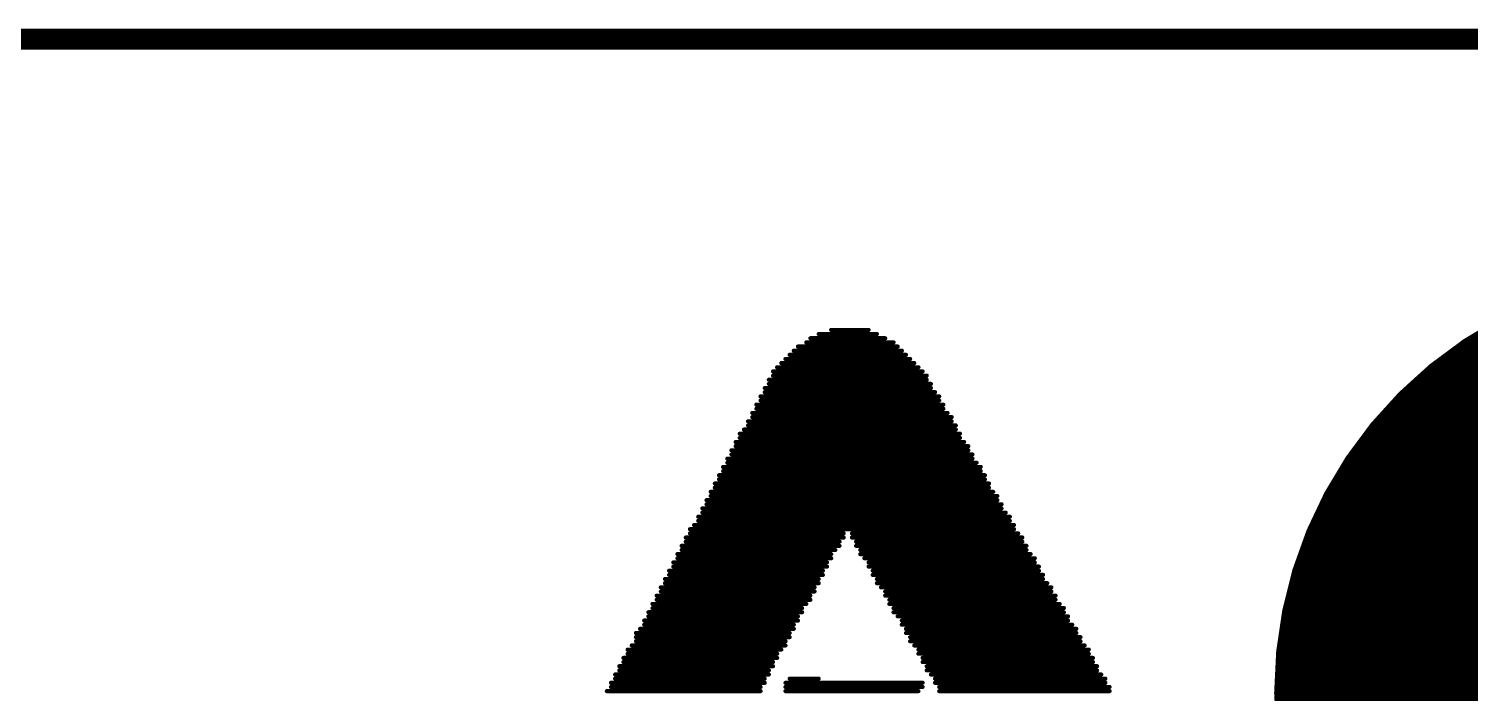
# Model space of a CAD drawing. Extents: x 749 to 923, y 554 to 649.
# Drawn here: x 839.74 to 848.56, y 626.18 to 630.25 of the extents above; entities that cross this region are included whole.
import ezdxf

# ---------------------------------------------------------------- set-up
doc = ezdxf.new("R2010")
doc.units = 0
doc.header["$MEASUREMENT"] = 0
doc.layers.get('0').update_dxf_attribs({"linetype": 'CONTINUOUS'})
for name, color, linetype in [('BOTTOMLAYER', 5, 'CONTINUOUS'), ('BOTTOMSOLDER', 6, 'CONTINUOUS'), ('KEEPOUTLAYER', 6, 'CONTINUOUS'), ('MULTILAYER', 9, 'CONTINUOUS'), ('TOPLAYER', 1, 'CONTINUOUS'), ('TOPOVERLAY', 7, 'CONTINUOUS'), ('TOPSOLDER', 216, 'CONTINUOUS')]:
    doc.layers.add(name, color=color, linetype=linetype)

# ---------------------------------------------------------------- blocks, each defined once
blk = doc.blocks.new('_________1')
at = {"layer": 'TOPOVERLAY', "const_width": 0.0254}
for points in [[(-0.5588, -2.3114), (-1.6002, -2.3114)], [(-0.5588, -2.3368), (-1.6002, -2.3368)], [(-0.5334, -2.3622), (-1.5748, -2.3622)], [(-0.5334, -2.3876), (-1.5748, -2.3876)], [(0.381, -2.3368), (-0.4572, -2.3368)], [(0.381, -2.3622), (-0.4572, -2.3622)], [(0.381, -2.3114), (-0.4318, -2.3114)], [(0.3556, -2.3876), (0.1778, -2.3876)], [(1.4478, -2.3622), (0.508, -2.3622)], [(1.4224, -2.3876), (0.508, -2.3876)], [(1.4732, -2.3114), (0.5334, -2.3114)], [(1.4478, -2.3368), (0.5334, -2.3368)], [(-0.508, -2.413), (-1.5494, -2.413)], [(-0.4826, -2.4384), (-1.524, -2.4384)], [(-0.4826, -2.4638), (-1.524, -2.4638)], [(1.397, -2.4638), (0.4572, -2.4638)], [(1.4224, -2.413), (0.4826, -2.413)], [(1.397, -2.4384), (0.4826, -2.4384)], [(-0.4572, -2.4892), (-1.4986, -2.4892)], [(-0.4572, -2.5146), (-1.4986, -2.5146)], [(-0.4318, -2.54), (-1.4732, -2.54)], [(-0.4318, -2.5654), (-1.4732, -2.5654)], [(1.3462, -2.5654), (0.4064, -2.5654)], [(1.3716, -2.5146), (0.4318, -2.5146)], [(1.3462, -2.54), (0.4318, -2.54)], [(1.3716, -2.4892), (0.4572, -2.4892)], [(-0.4064, -2.5908), (-1.4478, -2.5908)], [(-0.381, -2.6162), (-1.4224, -2.6162)], [(-0.381, -2.6416), (-1.4224, -2.6416)], [(1.2954, -2.6416), (0.3556, -2.6416)], [(1.3208, -2.5908), (0.381, -2.5908)], [(1.2954, -2.6162), (0.381, -2.6162)], [(-0.3556, -2.667), (-1.397, -2.667)], [(-0.3556, -2.6924), (-1.397, -2.6924)], [(-0.3302, -2.7178), (-1.3716, -2.7178)], [(-0.3302, -2.7432), (-1.3462, -2.7432)], [(1.2446, -2.7432), (0.3048, -2.7432)], [(1.27, -2.6924), (0.3302, -2.6924)], [(1.2446, -2.7178), (0.3302, -2.7178)], [(1.2954, -2.667), (0.3556, -2.667)], [(-0.3048, -2.7686), (-1.3462, -2.7686)], [(-0.2794, -2.794), (-1.3208, -2.794)], [(-0.2794, -2.8194), (-1.3208, -2.8194)], [(1.2192, -2.794), (0.2794, -2.794)], [(1.1938, -2.8194), (0.2794, -2.8194)], [(1.2192, -2.7686), (0.3048, -2.7686)], [(-0.254, -2.8448), (-1.2954, -2.8448)], [(-0.254, -2.8702), (-1.27, -2.8702)], [(-0.2286, -2.8956), (-1.27, -2.8956)], [(1.1684, -2.8702), (0.2286, -2.8702)], [(1.1684, -2.8956), (0.2286, -2.8956)], [(1.1938, -2.8448), (0.254, -2.8448)], [(-0.2286, -2.921), (-1.2446, -2.921)], [(-0.2032, -2.9464), (-1.2446, -2.9464)], [(-0.1778, -2.9718), (-1.2192, -2.9718)], [(-0.1778, -2.9972), (-1.1938, -2.9972)], [(1.1176, -2.9718), (0.1778, -2.9718)], [(1.1176, -2.9972), (0.1778, -2.9972)], [(1.143, -2.921), (0.2032, -2.921)], [(1.143, -2.9464), (0.2032, -2.9464)], [(-0.1524, -3.0226), (-1.1938, -3.0226)], [(-0.1524, -3.048), (-1.1684, -3.048)], [(-0.127, -3.0734), (-1.1684, -3.0734)], [(1.0668, -3.0734), (0.127, -3.0734)], [(1.0922, -3.0226), (0.1524, -3.0226)], [(1.0922, -3.048), (0.1524, -3.048)], [(-0.127, -3.0988), (-1.143, -3.0988)], [(-0.1016, -3.1242), (-1.143, -3.1242)], [(-0.0762, -3.1496), (-1.1176, -3.1496)], [(-0.0762, -3.175), (-1.0922, -3.175)], [(1.016, -3.175), (0.0762, -3.175)], [(1.0414, -3.1242), (0.1016, -3.1242)], [(1.0414, -3.1496), (0.1016, -3.1496)], [(1.0668, -3.0988), (0.127, -3.0988)], [(-0.0508, -3.2004), (-1.0922, -3.2004)], [(-0.0508, -3.2258), (-1.0668, -3.2258)], [(-0.0254, -3.2512), (-1.0668, -3.2512)], [(0.9906, -3.2512), (0.0254, -3.2512)], [(1.016, -3.2004), (0.0508, -3.2004)], [(0.9906, -3.2258), (0.0508, -3.2258)], [(-0.0254, -3.2766), (-1.0414, -3.2766)], [(0.9652, -3.302), (-1.016, -3.302)], [(0.9398, -3.3274), (-1.016, -3.3274)], [(0.9144, -3.3528), (-0.9906, -3.3528)], [(0.9652, -3.2766), (0.0254, -3.2766)], [(0.9144, -3.3782), (-0.9906, -3.3782)], [(0.889, -3.4036), (-0.9652, -3.4036)], [(0.889, -3.429), (-0.9398, -3.429)], [(0.8636, -3.4544), (-0.9398, -3.4544)], [(0.8636, -3.4798), (-0.9144, -3.4798)], [(0.8382, -3.5052), (-0.9144, -3.5052)], [(0.8382, -3.5306), (-0.889, -3.5306)], [(0.8128, -3.556), (-0.8636, -3.556)], [(0.8128, -3.5814), (-0.8636, -3.5814)], [(0.7874, -3.6068), (-0.8382, -3.6068)], [(0.7874, -3.6322), (-0.8382, -3.6322)], [(0.762, -3.6576), (-0.8128, -3.6576)], [(0.762, -3.683), (-0.8128, -3.683)], [(0.7366, -3.7084), (-0.7874, -3.7084)], [(0.7366, -3.7338), (-0.762, -3.7338)], [(0.7112, -3.7592), (-0.762, -3.7592)], [(0.7112, -3.7846), (-0.7366, -3.7846)], [(0.6858, -3.81), (-0.7366, -3.81)], [(0.6858, -3.8354), (-0.7112, -3.8354)], [(0.6604, -3.8608), (-0.6858, -3.8608)], [(0.6604, -3.8862), (-0.6858, -3.8862)], [(0.635, -3.9116), (-0.6604, -3.9116)], [(0.6096, -3.937), (-0.6604, -3.937)], [(0.6096, -3.9624), (-0.635, -3.9624)], [(0.5842, -3.9878), (-0.635, -3.9878)], [(0.5842, -4.0132), (-0.6096, -4.0132)], [(0.5588, -4.0386), (-0.5842, -4.0386)], [(0.5588, -4.064), (-0.5842, -4.064)], [(0.5334, -4.0894), (-0.5588, -4.0894)], [(0.5334, -4.1148), (-0.5588, -4.1148)], [(0.508, -4.1402), (-0.5334, -4.1402)], [(0.508, -4.1656), (-0.508, -4.1656)], [(0.4826, -4.191), (-0.508, -4.191)], [(0.4826, -4.2164), (-0.4826, -4.2164)], [(0.4572, -4.2418), (-0.4826, -4.2418)], [(0.4572, -4.2672), (-0.4572, -4.2672)], [(0.4318, -4.2926), (-0.4318, -4.2926)], [(0.4064, -4.318), (-0.4064, -4.318)], [(0.381, -4.3434), (-0.381, -4.3434)], [(0.3556, -4.3688), (-0.3556, -4.3688)], [(0.3302, -4.3942), (-0.3302, -4.3942)], [(0.3048, -4.4196), (-0.3048, -4.4196)], [(0.254, -4.445), (-0.2794, -4.445)], [(0.2286, -4.4704), (-0.2286, -4.4704)], [(0.1778, -4.4958), (-0.1778, -4.4958)], [(0.1016, -4.5212), (-0.127, -4.5212)]]:
    blk.add_lwpolyline(points, dxfattribs=at)
at = {"layer": 'TOPOVERLAY', "const_width": 0.0127}
for points in [[(-1.60655, -2.3114, 1), (-1.59385, -2.3114, 1)], [(-1.60655, -2.3368, 1), (-1.59385, -2.3368, 1)], [(-1.58115, -2.3622, 1), (-1.56845, -2.3622, 1)], [(-1.58115, -2.3876, 1), (-1.56845, -2.3876, 1)], [(-0.56515, -2.3114, 1), (-0.55245, -2.3114, 1)], [(-0.56515, -2.3368, 1), (-0.55245, -2.3368, 1)], [(-0.53975, -2.3622, 1), (-0.52705, -2.3622, 1)], [(-0.53975, -2.3876, 1), (-0.52705, -2.3876, 1)], [(-0.46355, -2.3368, 1), (-0.45085, -2.3368, 1)], [(-0.46355, -2.3622, 1), (-0.45085, -2.3622, 1)], [(-0.43815, -2.3114, 1), (-0.42545, -2.3114, 1)], [(0.17145, -2.3876, 1), (0.18415, -2.3876, 1)], [(0.34925, -2.3876, 1), (0.36195, -2.3876, 1)], [(0.37465, -2.3114, 1), (0.38735, -2.3114, 1)], [(0.37465, -2.3368, 1), (0.38735, -2.3368, 1)], [(0.37465, -2.3622, 1), (0.38735, -2.3622, 1)], [(0.50165, -2.3622, 1), (0.51435, -2.3622, 1)], [(0.50165, -2.3876, 1), (0.51435, -2.3876, 1)], [(0.52705, -2.3114, 1), (0.53975, -2.3114, 1)], [(0.52705, -2.3368, 1), (0.53975, -2.3368, 1)], [(1.41605, -2.3876, 1), (1.42875, -2.3876, 1)], [(1.44145, -2.3368, 1), (1.45415, -2.3368, 1)], [(1.44145, -2.3622, 1), (1.45415, -2.3622, 1)], [(1.46685, -2.3114, 1), (1.47955, -2.3114, 1)], [(-1.55575, -2.413, 1), (-1.54305, -2.413, 1)], [(-1.53035, -2.4384, 1), (-1.51765, -2.4384, 1)], [(-1.53035, -2.4638, 1), (-1.51765, -2.4638, 1)], [(-0.51435, -2.413, 1), (-0.50165, -2.413, 1)], [(-0.48895, -2.4384, 1), (-0.47625, -2.4384, 1)], [(-0.48895, -2.4638, 1), (-0.47625, -2.4638, 1)], [(0.45085, -2.4638, 1), (0.46355, -2.4638, 1)], [(0.47625, -2.413, 1), (0.48895, -2.413, 1)], [(0.47625, -2.4384, 1), (0.48895, -2.4384, 1)], [(1.39065, -2.4384, 1), (1.40335, -2.4384, 1)], [(1.39065, -2.4638, 1), (1.40335, -2.4638, 1)], [(1.41605, -2.413, 1), (1.42875, -2.413, 1)], [(-1.50495, -2.4892, 1), (-1.49225, -2.4892, 1)], [(-1.50495, -2.5146, 1), (-1.49225, -2.5146, 1)], [(-1.47955, -2.54, 1), (-1.46685, -2.54, 1)], [(-1.47955, -2.5654, 1), (-1.46685, -2.5654, 1)], [(-0.46355, -2.4892, 1), (-0.45085, -2.4892, 1)], [(-0.46355, -2.5146, 1), (-0.45085, -2.5146, 1)], [(-0.43815, -2.54, 1), (-0.42545, -2.54, 1)], [(-0.43815, -2.5654, 1), (-0.42545, -2.5654, 1)], [(0.40005, -2.5654, 1), (0.41275, -2.5654, 1)], [(0.42545, -2.5146, 1), (0.43815, -2.5146, 1)], [(0.42545, -2.54, 1), (0.43815, -2.54, 1)], [(0.45085, -2.4892, 1), (0.46355, -2.4892, 1)], [(1.33985, -2.54, 1), (1.35255, -2.54, 1)], [(1.33985, -2.5654, 1), (1.35255, -2.5654, 1)], [(1.36525, -2.4892, 1), (1.37795, -2.4892, 1)], [(1.36525, -2.5146, 1), (1.37795, -2.5146, 1)], [(-1.45415, -2.5908, 1), (-1.44145, -2.5908, 1)], [(-1.42875, -2.6162, 1), (-1.41605, -2.6162, 1)], [(-1.42875, -2.6416, 1), (-1.41605, -2.6416, 1)], [(-0.41275, -2.5908, 1), (-0.40005, -2.5908, 1)], [(-0.38735, -2.6162, 1), (-0.37465, -2.6162, 1)], [(-0.38735, -2.6416, 1), (-0.37465, -2.6416, 1)], [(0.34925, -2.6416, 1), (0.36195, -2.6416, 1)], [(0.37465, -2.5908, 1), (0.38735, -2.5908, 1)], [(0.37465, -2.6162, 1), (0.38735, -2.6162, 1)], [(1.28905, -2.6162, 1), (1.30175, -2.6162, 1)], [(1.28905, -2.6416, 1), (1.30175, -2.6416, 1)], [(1.31445, -2.5908, 1), (1.32715, -2.5908, 1)], [(-1.40335, -2.667, 1), (-1.39065, -2.667, 1)], [(-1.40335, -2.6924, 1), (-1.39065, -2.6924, 1)], [(-1.37795, -2.7178, 1), (-1.36525, -2.7178, 1)], [(-1.35255, -2.7432, 1), (-1.33985, -2.7432, 1)], [(-0.36195, -2.667, 1), (-0.34925, -2.667, 1)], [(-0.36195, -2.6924, 1), (-0.34925, -2.6924, 1)], [(-0.33655, -2.7178, 1), (-0.32385, -2.7178, 1)], [(-0.33655, -2.7432, 1), (-0.32385, -2.7432, 1)], [(0.29845, -2.7432, 1), (0.31115, -2.7432, 1)], [(0.32385, -2.6924, 1), (0.33655, -2.6924, 1)], [(0.32385, -2.7178, 1), (0.33655, -2.7178, 1)], [(0.34925, -2.667, 1), (0.36195, -2.667, 1)], [(1.23825, -2.7178, 1), (1.25095, -2.7178, 1)], [(1.23825, -2.7432, 1), (1.25095, -2.7432, 1)], [(1.26365, -2.6924, 1), (1.27635, -2.6924, 1)], [(1.28905, -2.667, 1), (1.30175, -2.667, 1)], [(-1.35255, -2.7686, 1), (-1.33985, -2.7686, 1)], [(-1.32715, -2.794, 1), (-1.31445, -2.794, 1)], [(-1.32715, -2.8194, 1), (-1.31445, -2.8194, 1)], [(-0.31115, -2.7686, 1), (-0.29845, -2.7686, 1)], [(-0.28575, -2.794, 1), (-0.27305, -2.794, 1)], [(-0.28575, -2.8194, 1), (-0.27305, -2.8194, 1)], [(0.27305, -2.794, 1), (0.28575, -2.794, 1)], [(0.27305, -2.8194, 1), (0.28575, -2.8194, 1)], [(0.29845, -2.7686, 1), (0.31115, -2.7686, 1)], [(1.18745, -2.8194, 1), (1.20015, -2.8194, 1)], [(1.21285, -2.7686, 1), (1.22555, -2.7686, 1)], [(1.21285, -2.794, 1), (1.22555, -2.794, 1)], [(-1.30175, -2.8448, 1), (-1.28905, -2.8448, 1)], [(-1.27635, -2.8702, 1), (-1.26365, -2.8702, 1)], [(-1.27635, -2.8956, 1), (-1.26365, -2.8956, 1)], [(-0.26035, -2.8448, 1), (-0.24765, -2.8448, 1)], [(-0.26035, -2.8702, 1), (-0.24765, -2.8702, 1)], [(-0.23495, -2.8956, 1), (-0.22225, -2.8956, 1)], [(0.22225, -2.8702, 1), (0.23495, -2.8702, 1)], [(0.22225, -2.8956, 1), (0.23495, -2.8956, 1)], [(0.24765, -2.8448, 1), (0.26035, -2.8448, 1)], [(1.16205, -2.8702, 1), (1.17475, -2.8702, 1)], [(1.16205, -2.8956, 1), (1.17475, -2.8956, 1)], [(1.18745, -2.8448, 1), (1.20015, -2.8448, 1)], [(-1.25095, -2.921, 1), (-1.23825, -2.921, 1)], [(-1.25095, -2.9464, 1), (-1.23825, -2.9464, 1)], [(-1.22555, -2.9718, 1), (-1.21285, -2.9718, 1)], [(-1.20015, -2.9972, 1), (-1.18745, -2.9972, 1)], [(-0.23495, -2.921, 1), (-0.22225, -2.921, 1)], [(-0.20955, -2.9464, 1), (-0.19685, -2.9464, 1)], [(-0.18415, -2.9718, 1), (-0.17145, -2.9718, 1)], [(-0.18415, -2.9972, 1), (-0.17145, -2.9972, 1)], [(0.17145, -2.9718, 1), (0.18415, -2.9718, 1)], [(0.17145, -2.9972, 1), (0.18415, -2.9972, 1)], [(0.19685, -2.921, 1), (0.20955, -2.921, 1)], [(0.19685, -2.9464, 1), (0.20955, -2.9464, 1)], [(1.11125, -2.9718, 1), (1.12395, -2.9718, 1)], [(1.11125, -2.9972, 1), (1.12395, -2.9972, 1)], [(1.13665, -2.921, 1), (1.14935, -2.921, 1)], [(1.13665, -2.9464, 1), (1.14935, -2.9464, 1)], [(-1.20015, -3.0226, 1), (-1.18745, -3.0226, 1)], [(-1.17475, -3.048, 1), (-1.16205, -3.048, 1)], [(-1.17475, -3.0734, 1), (-1.16205, -3.0734, 1)], [(-0.15875, -3.0226, 1), (-0.14605, -3.0226, 1)], [(-0.15875, -3.048, 1), (-0.14605, -3.048, 1)], [(-0.13335, -3.0734, 1), (-0.12065, -3.0734, 1)], [(0.12065, -3.0734, 1), (0.13335, -3.0734, 1)], [(0.14605, -3.0226, 1), (0.15875, -3.0226, 1)], [(0.14605, -3.048, 1), (0.15875, -3.048, 1)], [(1.06045, -3.0734, 1), (1.07315, -3.0734, 1)], [(1.08585, -3.0226, 1), (1.09855, -3.0226, 1)], [(1.08585, -3.048, 1), (1.09855, -3.048, 1)], [(-1.14935, -3.0988, 1), (-1.13665, -3.0988, 1)], [(-1.14935, -3.1242, 1), (-1.13665, -3.1242, 1)], [(-1.12395, -3.1496, 1), (-1.11125, -3.1496, 1)], [(-1.09855, -3.175, 1), (-1.08585, -3.175, 1)], [(-0.13335, -3.0988, 1), (-0.12065, -3.0988, 1)], [(-0.10795, -3.1242, 1), (-0.09525, -3.1242, 1)], [(-0.08255, -3.1496, 1), (-0.06985, -3.1496, 1)], [(-0.08255, -3.175, 1), (-0.06985, -3.175, 1)], [(0.06985, -3.175, 1), (0.08255, -3.175, 1)], [(0.09525, -3.1242, 1), (0.10795, -3.1242, 1)], [(0.09525, -3.1496, 1), (0.10795, -3.1496, 1)], [(0.12065, -3.0988, 1), (0.13335, -3.0988, 1)], [(1.00965, -3.175, 1), (1.02235, -3.175, 1)], [(1.03505, -3.1242, 1), (1.04775, -3.1242, 1)], [(1.03505, -3.1496, 1), (1.04775, -3.1496, 1)], [(1.06045, -3.0988, 1), (1.07315, -3.0988, 1)], [(-1.09855, -3.2004, 1), (-1.08585, -3.2004, 1)], [(-1.07315, -3.2258, 1), (-1.06045, -3.2258, 1)], [(-1.07315, -3.2512, 1), (-1.06045, -3.2512, 1)], [(-0.05715, -3.2004, 1), (-0.04445, -3.2004, 1)], [(-0.05715, -3.2258, 1), (-0.04445, -3.2258, 1)], [(-0.03175, -3.2512, 1), (-0.01905, -3.2512, 1)], [(0.01905, -3.2512, 1), (0.03175, -3.2512, 1)], [(0.04445, -3.2004, 1), (0.05715, -3.2004, 1)], [(0.04445, -3.2258, 1), (0.05715, -3.2258, 1)], [(0.98425, -3.2258, 1), (0.99695, -3.2258, 1)], [(0.98425, -3.2512, 1), (0.99695, -3.2512, 1)], [(1.00965, -3.2004, 1), (1.02235, -3.2004, 1)], [(-1.04775, -3.2766, 1), (-1.03505, -3.2766, 1)], [(-1.02235, -3.302, 1), (-1.00965, -3.302, 1)], [(-1.02235, -3.3274, 1), (-1.00965, -3.3274, 1)], [(-0.99695, -3.3528, 1), (-0.98425, -3.3528, 1)], [(-0.03175, -3.2766, 1), (-0.01905, -3.2766, 1)], [(0.01905, -3.2766, 1), (0.03175, -3.2766, 1)], [(0.90805, -3.3528, 1), (0.92075, -3.3528, 1)], [(0.93345, -3.3274, 1), (0.94615, -3.3274, 1)], [(0.95885, -3.2766, 1), (0.97155, -3.2766, 1)], [(0.95885, -3.302, 1), (0.97155, -3.302, 1)], [(-0.99695, -3.3782, 1), (-0.98425, -3.3782, 1)], [(-0.97155, -3.4036, 1), (-0.95885, -3.4036, 1)], [(-0.94615, -3.429, 1), (-0.93345, -3.429, 1)], [(0.88265, -3.4036, 1), (0.89535, -3.4036, 1)], [(0.88265, -3.429, 1), (0.89535, -3.429, 1)], [(0.90805, -3.3782, 1), (0.92075, -3.3782, 1)], [(-0.94615, -3.4544, 1), (-0.93345, -3.4544, 1)], [(-0.92075, -3.4798, 1), (-0.90805, -3.4798, 1)], [(-0.92075, -3.5052, 1), (-0.90805, -3.5052, 1)], [(-0.89535, -3.5306, 1), (-0.88265, -3.5306, 1)], [(0.83185, -3.5052, 1), (0.84455, -3.5052, 1)], [(0.83185, -3.5306, 1), (0.84455, -3.5306, 1)], [(0.85725, -3.4544, 1), (0.86995, -3.4544, 1)], [(0.85725, -3.4798, 1), (0.86995, -3.4798, 1)], [(-0.86995, -3.556, 1), (-0.85725, -3.556, 1)], [(-0.86995, -3.5814, 1), (-0.85725, -3.5814, 1)], [(-0.84455, -3.6068, 1), (-0.83185, -3.6068, 1)], [(0.78105, -3.6068, 1), (0.79375, -3.6068, 1)], [(0.80645, -3.556, 1), (0.81915, -3.556, 1)], [(0.80645, -3.5814, 1), (0.81915, -3.5814, 1)], [(-0.84455, -3.6322, 1), (-0.83185, -3.6322, 1)], [(-0.81915, -3.6576, 1), (-0.80645, -3.6576, 1)], [(-0.81915, -3.683, 1), (-0.80645, -3.683, 1)], [(-0.79375, -3.7084, 1), (-0.78105, -3.7084, 1)], [(0.73025, -3.7084, 1), (0.74295, -3.7084, 1)], [(0.75565, -3.6576, 1), (0.76835, -3.6576, 1)], [(0.75565, -3.683, 1), (0.76835, -3.683, 1)], [(0.78105, -3.6322, 1), (0.79375, -3.6322, 1)], [(-0.76835, -3.7338, 1), (-0.75565, -3.7338, 1)], [(-0.76835, -3.7592, 1), (-0.75565, -3.7592, 1)], [(-0.74295, -3.7846, 1), (-0.73025, -3.7846, 1)], [(0.70485, -3.7592, 1), (0.71755, -3.7592, 1)], [(0.70485, -3.7846, 1), (0.71755, -3.7846, 1)], [(0.73025, -3.7338, 1), (0.74295, -3.7338, 1)], [(-0.74295, -3.81, 1), (-0.73025, -3.81, 1)], [(-0.71755, -3.8354, 1), (-0.70485, -3.8354, 1)], [(-0.69215, -3.8608, 1), (-0.67945, -3.8608, 1)], [(-0.69215, -3.8862, 1), (-0.67945, -3.8862, 1)], [(0.65405, -3.8608, 1), (0.66675, -3.8608, 1)], [(0.65405, -3.8862, 1), (0.66675, -3.8862, 1)], [(0.67945, -3.81, 1), (0.69215, -3.81, 1)], [(0.67945, -3.8354, 1), (0.69215, -3.8354, 1)], [(-0.66675, -3.9116, 1), (-0.65405, -3.9116, 1)], [(-0.66675, -3.937, 1), (-0.65405, -3.937, 1)], [(-0.64135, -3.9624, 1), (-0.62865, -3.9624, 1)], [(0.60325, -3.937, 1), (0.61595, -3.937, 1)], [(0.60325, -3.9624, 1), (0.61595, -3.9624, 1)], [(0.62865, -3.9116, 1), (0.64135, -3.9116, 1)], [(-0.64135, -3.9878, 1), (-0.62865, -3.9878, 1)], [(-0.61595, -4.0132, 1), (-0.60325, -4.0132, 1)], [(-0.59055, -4.0386, 1), (-0.57785, -4.0386, 1)], [(-0.59055, -4.064, 1), (-0.57785, -4.064, 1)], [(0.55245, -4.0386, 1), (0.56515, -4.0386, 1)], [(0.55245, -4.064, 1), (0.56515, -4.064, 1)], [(0.57785, -3.9878, 1), (0.59055, -3.9878, 1)], [(0.57785, -4.0132, 1), (0.59055, -4.0132, 1)], [(-0.56515, -4.0894, 1), (-0.55245, -4.0894, 1)], [(-0.56515, -4.1148, 1), (-0.55245, -4.1148, 1)], [(-0.53975, -4.1402, 1), (-0.52705, -4.1402, 1)], [(0.50165, -4.1402, 1), (0.51435, -4.1402, 1)], [(0.52705, -4.0894, 1), (0.53975, -4.0894, 1)], [(0.52705, -4.1148, 1), (0.53975, -4.1148, 1)], [(-0.51435, -4.1656, 1), (-0.50165, -4.1656, 1)], [(-0.51435, -4.191, 1), (-0.50165, -4.191, 1)], [(-0.48895, -4.2164, 1), (-0.47625, -4.2164, 1)], [(-0.48895, -4.2418, 1), (-0.47625, -4.2418, 1)], [(0.45085, -4.2418, 1), (0.46355, -4.2418, 1)], [(0.47625, -4.191, 1), (0.48895, -4.191, 1)], [(0.47625, -4.2164, 1), (0.48895, -4.2164, 1)], [(0.50165, -4.1656, 1), (0.51435, -4.1656, 1)], [(-0.46355, -4.2672, 1), (-0.45085, -4.2672, 1)], [(-0.43815, -4.2926, 1), (-0.42545, -4.2926, 1)], [(-0.41275, -4.318, 1), (-0.40005, -4.318, 1)], [(0.40005, -4.318, 1), (0.41275, -4.318, 1)], [(0.42545, -4.2926, 1), (0.43815, -4.2926, 1)], [(0.45085, -4.2672, 1), (0.46355, -4.2672, 1)], [(-0.38735, -4.3434, 1), (-0.37465, -4.3434, 1)], [(-0.36195, -4.3688, 1), (-0.34925, -4.3688, 1)], [(-0.33655, -4.3942, 1), (-0.32385, -4.3942, 1)], [(0.32385, -4.3942, 1), (0.33655, -4.3942, 1)], [(0.34925, -4.3688, 1), (0.36195, -4.3688, 1)], [(0.37465, -4.3434, 1), (0.38735, -4.3434, 1)], [(-0.31115, -4.4196, 1), (-0.29845, -4.4196, 1)], [(-0.28575, -4.445, 1), (-0.27305, -4.445, 1)], [(-0.23495, -4.4704, 1), (-0.22225, -4.4704, 1)], [(-0.18415, -4.4958, 1), (-0.17145, -4.4958, 1)], [(0.17145, -4.4958, 1), (0.18415, -4.4958, 1)], [(0.22225, -4.4704, 1), (0.23495, -4.4704, 1)], [(0.24765, -4.445, 1), (0.26035, -4.445, 1)], [(0.29845, -4.4196, 1), (0.31115, -4.4196, 1)], [(-0.13335, -4.5212, 1), (-0.12065, -4.5212, 1)], [(0.09525, -4.5212, 1), (0.10795, -4.5212, 1)]]:
    blk.add_lwpolyline(points, format="xyb", close=True, dxfattribs=at)

msp = doc.modelspace()

# ---------------------------------------------------------------- linework, layer by layer
at = {"layer": 'BOTTOMLAYER', "const_width": 2.5}
msp.add_lwpolyline([(848.7094, 626.1829, 1), (851.2094, 626.1829, 1)], format="xyb", close=True, dxfattribs=at)
at = {"layer": 'BOTTOMSOLDER', "const_width": 2.6016}
msp.add_lwpolyline([(848.6586, 626.1829, 1), (851.2602, 626.1829, 1)], format="xyb", close=True, dxfattribs=at)
at = {"layer": 'KEEPOUTLAYER', "const_width": 0.1272}
msp.add_lwpolyline([(824.6515, 630.1829), (857.1515, 630.1829)], dxfattribs=at)
at = {"layer": 'MULTILAYER', "const_width": 2.5}
msp.add_lwpolyline([(848.7094, 626.1829, 1), (851.2094, 626.1829, 1)], format="xyb", close=True, dxfattribs=at)
at = {"layer": 'TOPLAYER', "const_width": 2.5}
msp.add_lwpolyline([(848.7094, 626.1829, 1), (851.2094, 626.1829, 1)], format="xyb", close=True, dxfattribs=at)
at = {"layer": 'TOPSOLDER', "const_width": 2.6016}
msp.add_lwpolyline([(848.6586, 626.1829, 1), (851.2602, 626.1829, 1)], format="xyb", close=True, dxfattribs=at)

# ---------------------------------------------------------------- block references
at = {"rotation": 180}
msp.add_blockref('_________1', (844.7515, 623.8829), dxfattribs=at)

doc.saveas('drawing.dxf')
